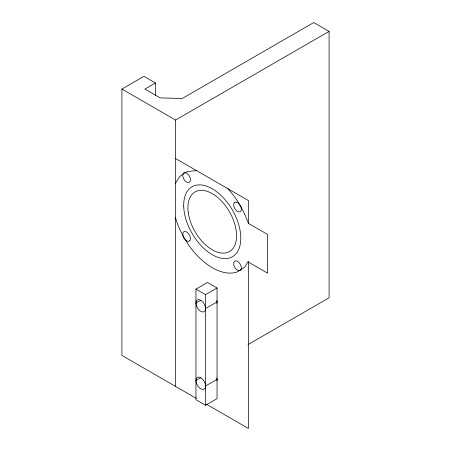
<?xml version="1.0" encoding="UTF-8"?>
<svg xmlns="http://www.w3.org/2000/svg" width="451" height="451" viewBox="0 0 451 451"><rect width="100%" height="100%" fill="white"/><g stroke="black" fill="none" stroke-linecap="round" stroke-linejoin="round"><path stroke-width="0.68" d="M182.864 174.289L182.734 175.36A5.418 3.129 60 0 0 183.856 179.137L184.651 180.299A5.418 3.129 60 0 0 189.279 182.266A5.418 3.129 60 0 0 189.888 177.277L189.279 176.008A5.418 3.129 60 0 0 185.575 172.722L184.651 172.632A5.418 3.129 60 0 0 182.864 174.289L186.877 171.679L196.405 170.546M175.563 183.185L179.808 176.38L182.858 174.351M196.196 398.323L121.911 355.433L121.911 89.061L143.948 76.337L155.443 82.978L155.443 95.629M155.443 82.978L144.906 89.061L160.235 97.912L182.272 98.465L313.761 22.55L329.089 31.401L329.089 297.773L248.061 344.553M121.911 89.061L175.563 120.039L329.089 31.401M195.959 289.102L207.46 282.467L217.038 287.997L217.038 398.628L205.543 405.269L195.959 399.733L195.959 289.102L205.543 294.638L217.038 287.997M195.959 303.044A6.776 3.912 60 0 1 203.147 302.401A6.776 3.912 60 0 1 203.147 311.985A6.776 3.912 60 0 1 195.959 303.044L200.802 300.248M205.543 308.574L217.038 301.939M195.959 380.486A6.776 3.912 60 0 1 203.147 379.843A6.776 3.912 60 0 1 203.147 389.427A6.776 3.912 60 0 1 195.959 380.486L200.802 377.69M205.543 386.017L217.038 379.381M175.563 158.51L248.377 200.548L248.377 223.363L267.539 234.424L267.539 273.143L248.377 262.082M206.513 404.276L248.377 428.45L248.377 261.163L244.69 267.077L237.615 271.784A56.279 32.495 60 0 1 189.195 245.88C183.585 237.085 178.224 227.98 175.563 217.81M227.806 188.676C237.085 198.592 243.839 210.606 248.377 223.363M205.543 294.638L205.543 405.269M175.563 120.039L175.563 386.411M216.875 300.411A6.776 3.912 60 0 1 216.875 303.275M216.875 377.853A6.776 3.912 60 0 1 216.875 380.717M241.217 269.095L240.225 270.504L238.506 270.656A5.418 3.129 60 0 1 234.802 267.375L234.193 266.107A5.418 3.129 60 0 1 234.802 261.118A5.418 3.129 60 0 1 239.43 263.085L240.225 264.247A5.418 3.129 60 0 1 241.217 269.095M189.888 240.524L189.279 241.093A5.418 3.129 60 0 1 186.567 240.823L185.575 240.101A5.418 3.129 60 0 1 183.856 231.707L184.651 231.459A5.418 3.129 60 0 1 189.279 234.836A5.418 3.129 60 0 1 189.888 240.524M234.802 202.29L234.193 202.854A5.418 3.129 60 0 0 234.802 208.548A5.418 3.129 60 0 0 239.43 211.925L240.225 211.677A5.418 3.129 60 0 0 240.834 206.688L238.506 203.283A5.418 3.129 60 0 0 234.802 202.29M188.253 212.562A34.417 19.872 60 0 0 227.761 252.34A34.417 19.872 60 0 0 220.731 200.289A34.417 19.872 60 0 0 188.253 212.562M183.704 206A40.376 23.311 60 0 0 227.078 258.462A40.376 23.311 60 0 0 225.962 200.729A40.376 23.311 60 0 0 183.704 206"/></g></svg>
